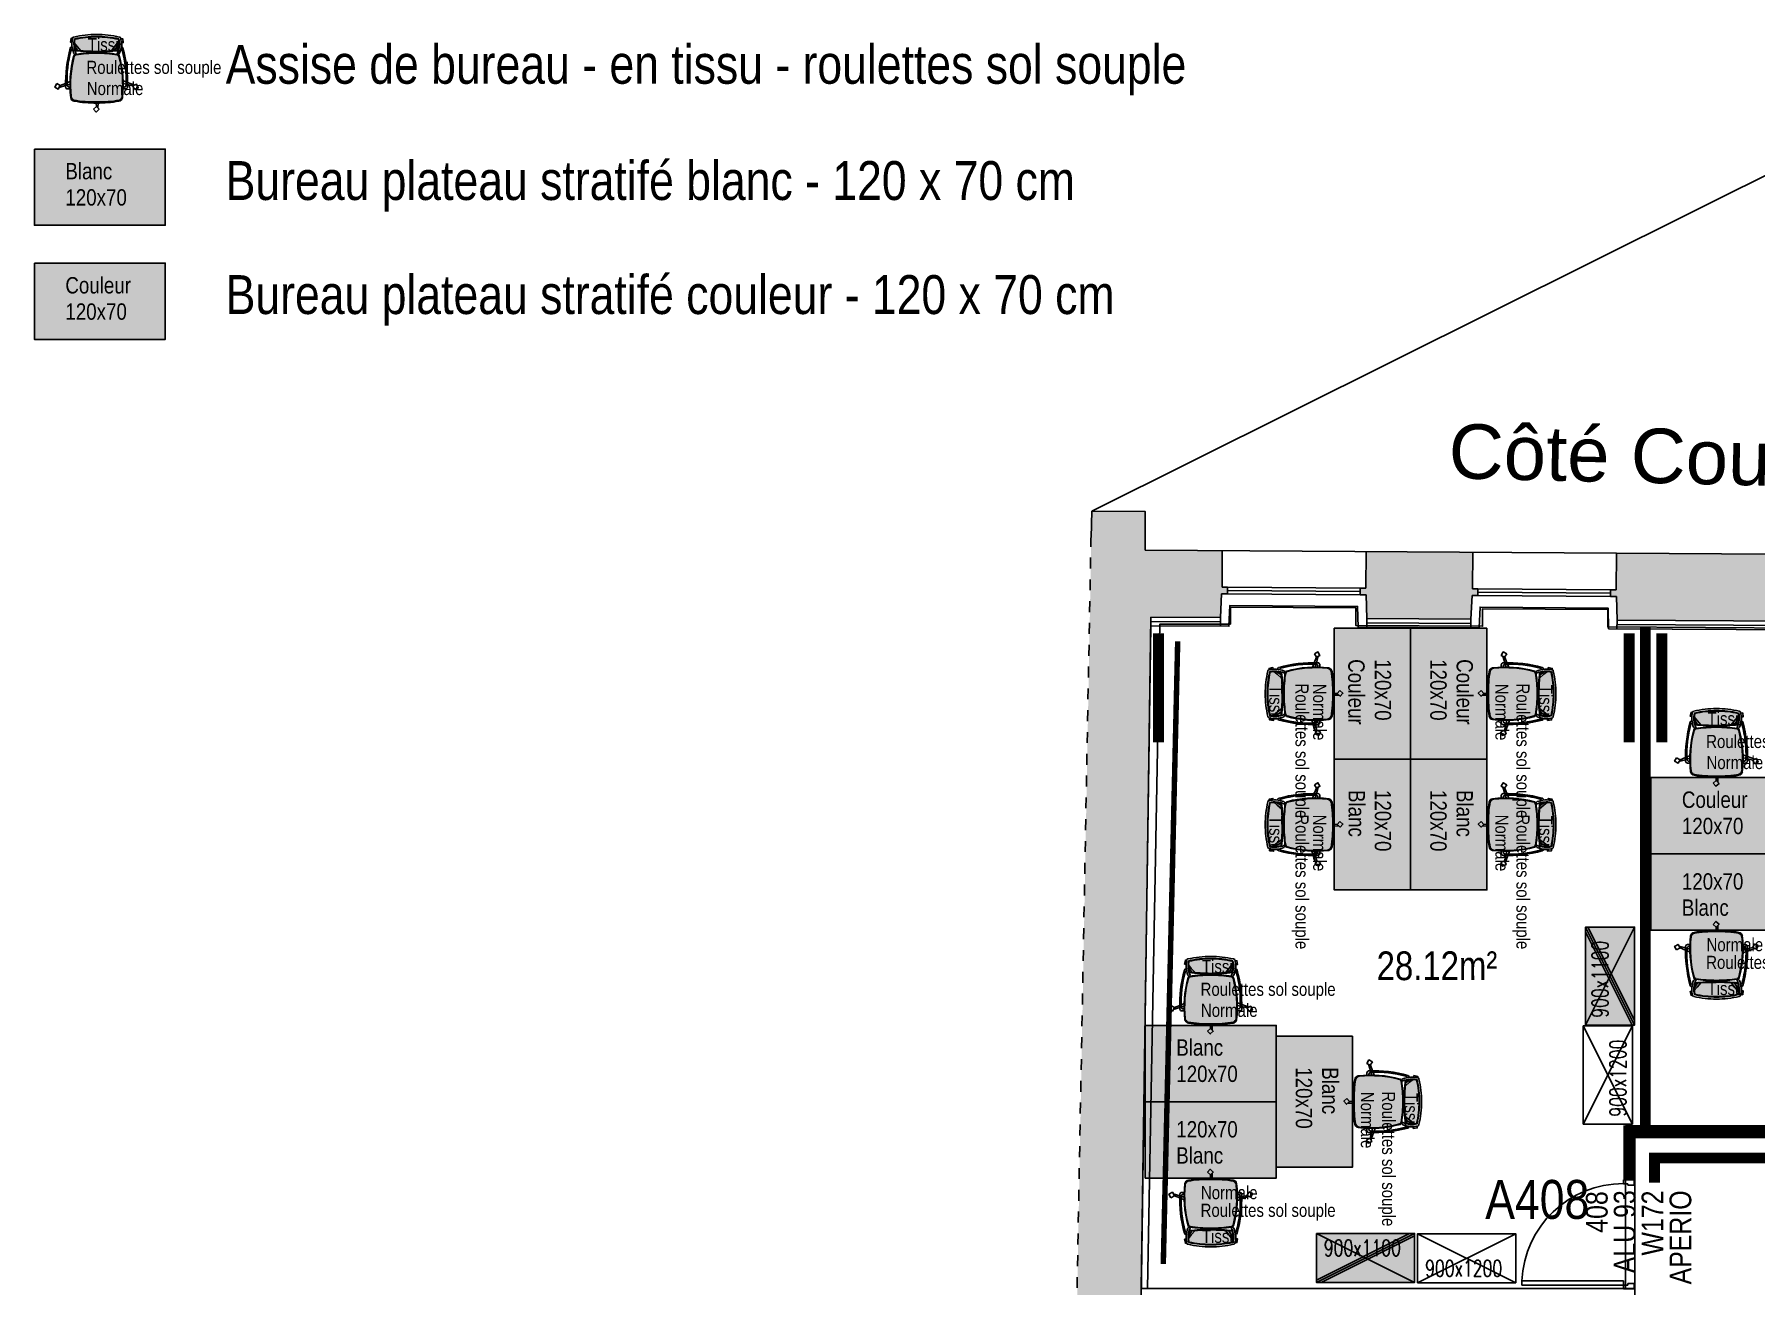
# Model space of a CAD drawing. Extents: x -27 to 25.3, y -8.5 to 57.5.
# Drawn here: x -25.82 to -10.04, y 7.12 to 18.59 of the extents above; entities that cross this region are included whole.
import ezdxf
from ezdxf.enums import TextEntityAlignment as Align

# ---------------------------------------------------------------- set-up
doc = ezdxf.new("R2010")
doc.units = 0
doc.header["$LTSCALE"] = 0.002
doc.linetypes.add('CACHE', pattern=[0.375, 0.25, -0.125])
doc.linetypes.add('HIDDEN', pattern=[9.525, 6.35, -3.175])
for name, color, linetype in [('01-FAC_CHASSIS', 4, 'Continuous'), ('01-STR_MACONNERIE_HACH', 252, 'Continuous'), ('02-ISOLATION', 6, 'ISOLATION'), ('A-Etiq_Mob', 7, 'Continuous'), ('A-Etiquettes', 7, 'Continuous'), ('A-legende', 7, 'Continuous'), ('A-mobilier', 252, 'Continuous'), ('A-MobilierAQ', 7, 'Continuous'), ('A-num pièce', 1, 'Continuous')]:
    doc.layers.add(name, color=color, linetype=linetype)
for name, color, linetype, true_color in [('A-cote', 7, 'Continuous', 0x425746), ('A-MOQUETTE', 7, 'Continuous', 0xd6e1ff), ('A-signalétique', 7, 'Continuous', 0x666666), ('A-vitré', 7, 'Continuous', 0x61becc), ('couleur siege', 1, 'Continuous', 0xff0000)]:
    doc.layers.add(name, color=color, linetype=linetype, true_color=true_color)
doc.layers.add('A-portes', color=7, linetype='Continuous', lineweight=25)
doc.styles.add('ARIAL', font='arial.ttf')
doc.styles.add('ROMAND', font='romand__.ttf', dxfattribs={"width": 0.7})
doc.styles.get("Standard").update_dxf_attribs({"font": 'ARIALN.TTF'})
doc.linetypes.add('ISOLATION', pattern='A,0.00254,-2.54,[134,ltypeshp.shx,S=2.54,R=0,X=-2.54,Y=0],-5.08,[134,ltypeshp.shx,S=2.54,R=180,X=2.54,Y=0],-2.54', length=10.16254)

# ---------------------------------------------------------------- blocks, each defined once
blk = doc.blocks.new('chaise')
at = {"layer": 'A-mobilier', "ltscale": 0.1, "true_color": 0xc7c8ca}
h = blk.add_hatch(color=9, dxfattribs=at)
h.dxf.hatch_style = 1
h.paths.add_polyline_path([(0.272, 0.456, 0.30076), (0.236, 0.489, 0.043342), (0.008, 0.509, 0.043342), (-0.219, 0.489, 0.300759), (-0.255, 0.456, 0.09791), (-0.223, 0.027, 0.292085), (-0.207, 0.013, 0.040929), (0.008, -0.005, 0.040929), (0.223, 0.013, 0.292085), (0.239, 0.027, 0.09791)])
h.paths.add_polyline_path([(0.159, -0.024, 0.015765), (0.008, -0.018, 0.016739), (-0.152, -0.025), (-0.19, -0.069), (-0.218, -0.103, 0.040824), (-0.213, -0.142, 0.054873), (0.008, -0.167, 0.054873), (0.23, -0.142, 0.02252), (0.233, -0.121), (0.219, -0.101)])
h.paths.add_polyline_path([(0.191, -0.026, 0.003373), (0.159, -0.024), (0.219, -0.101), (0.233, -0.121, 0.02535), (0.235, -0.097)])
h.paths.add_polyline_path([(0.226, -0.03, 0.0036), (0.191, -0.026), (0.235, -0.097, 0.0714)])
h.paths.add_polyline_path([(-0.152, -0.025, 0.003505), (-0.185, -0.027), (-0.196, -0.043), (-0.217, -0.075, 0.030269), (-0.218, -0.103), (-0.19, -0.069)])
h.paths.add_polyline_path([(-0.185, -0.027, 0.002494), (-0.209, -0.03, 0.048116), (-0.217, -0.075), (-0.196, -0.043)], flags=17)
at = {"layer": 'A-mobilier'}
for p, q in [((0.004, 0.509), (0.006, 0.543)), ((0.022, 0.558), (0.023, 0.509)), ((-0.262, 0.365), (-0.287, 0.365)), ((0.279, 0.365), (0.303, 0.365)), ((-0.374, 0.349), (-0.308, 0.33)), ((-0.308, 0.308), (-0.363, 0.33)), ((-0.292, 0.326), (-0.283, 0.323)), ((-0.263, 0.345), (-0.272, 0.345)), ((0.279, 0.345), (0.288, 0.345)), ((0.279, 0.31), (0.309, 0.317)), ((0.309, 0.293), (0.279, 0.282)), ((0.324, 0.32), (0.378, 0.334)), ((0.398, 0.325), (0.324, 0.298)), ((-0.242, -0.066), (-0.241, -0.066)), ((-0.19, -0.069), (-0.219, -0.105)), ((-0.217, -0.075), (-0.196, -0.043)), ((0.233, -0.121), (0.219, -0.101)), ((0.258, -0.066), (0.257, -0.066))]:
    blk.add_line(p, q, dxfattribs=at)
at = {"layer": 'A-mobilier', "linetype": 'HIDDEN'}
for p, q in [((-0.263, 0.29), (-0.293, 0.302)), ((-0.283, 0.323), (-0.263, 0.317)), ((-0.196, -0.043), (-0.185, -0.027)), ((-0.152, -0.025), (-0.19, -0.069)), ((0.219, -0.101), (0.159, -0.024)), ((0.191, -0.026), (0.235, -0.097))]:
    blk.add_line(p, q, dxfattribs=at)
at = {"layer": 'A-mobilier'}
for points in [[(-0.024, 0.57), (0.006, 0.543), (0.034, 0.572), (0.003, 0.6)], [(-0.398, 0.31), (-0.363, 0.331), (-0.383, 0.366), (-0.418, 0.345)], [(0.395, 0.371), (0.378, 0.334), (0.415, 0.317), (0.432, 0.354)]]:
    blk.add_lwpolyline(points, close=True, dxfattribs=at)
for points in [[(-0.243, -0.109), (-0.259, -0.113), (-0.25, -0.153), (-0.237, -0.15)], [(0.255, -0.145), (0.275, -0.147), (0.28, -0.107), (0.259, -0.105)]]:
    blk.add_lwpolyline(points, dxfattribs=at)
for centre, radius, start, end in [((-0.287, 0.345), 0.02, 90, 178.2197), ((0.845, 0.323), 1.108, 173.1278, 195.4958), ((0.845, 0.323), 1.103, 173.7387, 195.3268), ((-0.212, 0.445), 0.0447, 99.9272, 166.8835), ((-0.203, 0.434), 0.0495, 115.9014, 169.3298), ((-0.019, -0.687), 1.184, 88.7046, 100.0235), ((0.008, -0.811), 1.32, 90, 99.927), ((0.008, -0.811), 1.32, 80.073, 90), ((0.035, -0.687), 1.184, 79.9765, 91.2954), ((-0.829, 0.323), 1.103, 344.6732, 6.2613), ((0.228, 0.445), 0.0447, 13.1165, 80.0728), ((-0.829, 0.323), 1.108, 344.5042, 6.8722), ((0.219, 0.434), 0.0495, 10.6702, 64.0986), ((0.303, 0.345), 0.02, 1.7803, 90), ((1.039, 0.304), 1.347, 178.2197, 195.2822), ((0.842, 0.272), 1.135, 177.2781, 195.5028), ((-0.272, 0.325), 0.02, 90, 177.2781), ((-0.826, 0.272), 1.135, 344.4972, 2.7219), ((-1.023, 0.304), 1.347, 344.7178, 1.7803), ((0.288, 0.325), 0.02, 2.7219, 90), ((-0.207, -0.008), 0.02, 80.7555, 159.0187), ((-0.204, 0.032), 0.02, 195.4958, 260.6251), ((0.02, -0.095), 0.243, 156.8702, 192.2258), ((-0.2, 0.037), 0.02, 195.3268, 260.7665), ((0.008, 1.315), 1.32, 260.6251, 270), ((-0.186, -0.008), 0.02, 114.7785, 159.0187), ((0.008, 1.315), 1.315, 260.7665, 270), ((0.008, 1.315), 1.315, 270, 279.2335), ((0.008, 1.315), 1.32, 270, 279.3749), ((0.202, -0.008), 0.02, 20.9813, 65.2215), ((0.216, 0.037), 0.02, 279.2335, 344.6732), ((0.223, -0.008), 0.02, 20.9813, 99.2445), ((-0.003, -0.095), 0.243, 347.7742, 23.1298), ((0.22, 0.032), 0.02, 279.3749, 344.5042), ((-0.241, -0.046), 0.02, 195.2822, 270), ((-0.233, -0.026), 0.02, 195.5028, 252.7294), ((0.02, -0.095), 0.263, 159.0187, 193.9621), ((-0.22, -0.145), 0.02, 218.589, 257.0335), ((0.01, 0.853), 1.044, 257.0335, 269.9004), ((0.02, -0.095), 0.238, 164.1556, 191.4603), ((0.01, 0.853), 1.024, 257.1546, 269.8984), ((0.031, -2.412), 2.399, 90.5363, 95.8288), ((0.01, 0.853), 1.019, 257.3346, 269.8979), ((0.031, -2.412), 2.394, 90.5374, 95.7482), ((-0.014, -2.412), 2.399, 84.1712, 89.4637), ((-0.014, -2.412), 2.394, 84.2518, 89.4626), ((0.006, 0.853), 1.019, 270.1021, 282.6654), ((0.006, 0.853), 1.024, 270.1016, 282.8454), ((0.006, 0.853), 1.044, 270.0996, 282.9665), ((-0.003, -0.095), 0.238, 348.5397, 15.8444), ((0.236, -0.145), 0.02, 282.9665, 321.411), ((-0.003, -0.095), 0.263, 346.0379, 20.9813), ((0.249, -0.026), 0.02, 287.2706, 344.4972), ((0.257, -0.046), 0.02, 270, 344.7178)]:
    blk.add_arc(centre, radius, start, end, dxfattribs=at)
blk = doc.blocks.new('SiègeT1')
at = {"layer": 'couleur siege', "true_color": 0x8a6689}
for points in [[(-0.194, 0.224), (-0.077, 0.21), (0.039, 0.212), (0.155, 0.217), (0.198, 0.222), (0.203, 0.244), (0.204, 0.282), (0.201, 0.321), (0.123, 0.338), (0.039, 0.343), (-0.023, 0.345), (-0.098, 0.338), (-0.149, 0.331), (-0.196, 0.322), (-0.202, 0.3), (-0.201, 0.265)], [(-0.208, -0.236), (-0.225, -0.22), (-0.234, -0.197), (-0.236, -0.14), (-0.238, -0.076), (-0.234, -0.012), (-0.228, 0.045), (-0.218, 0.102), (-0.211, 0.132), (-0.201, 0.169), (-0.197, 0.177), (-0.184, 0.18), (-0.12, 0.188), (-0.049, 0.193), (0.009, 0.195), (0.077, 0.193), (0.132, 0.188), (0.169, 0.183), (0.191, 0.179), (0.199, 0.177), (0.204, 0.173), (0.207, 0.164), (0.219, 0.115), (0.231, 0.045), (0.237, -0.005), (0.241, -0.063), (0.241, -0.105), (0.24, -0.159), (0.236, -0.197), (0.235, -0.21), (0.229, -0.22), (0.222, -0.229), (0.213, -0.234), (0.207, -0.236), (0.175, -0.242), (0.114, -0.248), (0.051, -0.251), (-0.05, -0.252), (-0.126, -0.247), (-0.191, -0.238)]]:
    blk.add_hatch(color=8, dxfattribs=at).paths.add_polyline_path(points)
at = {"extrusion": (0, 0, -1), "xscale": 0.8999999999999986, "yscale": 0.8999999999999986, "zscale": -0.9, "rotation": 180}
blk.add_blockref('chaise', (0.005, 0.195), dxfattribs=at)
at = {"layer": 'A-Etiq_Mob', "style": 'ROMAND', "width": 0.7}
for tag, p in [('FINITION', (-0.079, 0.177)), ('PIETEMENT', (-0.091, -0.031)), ('ASSISE', (-0.088, -0.224)), ('COULEUR', (-0.104, -0.424))]:
    blk.add_attdef(tag, p, '', height=0.15, dxfattribs=at)
blk = doc.blocks.new('Poste127Couleur')
at = {"transparency": 33554582}
h = blk.add_hatch(color=256, dxfattribs=at)
h.dxf.hatch_style = 1
h.set_gradient(color1=(169, 83, 160), color2=(255, 246, 230), tint=1, name='CURVED')
h.paths.add_polyline_path([(0, 0.703), (0, 0.003), (1.2, 0.003), (1.2, 0.703)])
blk.add_lwpolyline([(0, 0.7), (0, 0), (1.2, 0), (1.2, 0.7)], close=True)
at = {"layer": 'A-Etiq_Mob'}
for tag, p in [('STRATIFIE', (0.284, 0.421)), ('DIM', (0.284, 0.18))]:
    blk.add_attdef(tag, p, '', height=0.15, dxfattribs=at)
blk = doc.blocks.new('Poste127')
at = {"transparency": 33554582}
h = blk.add_hatch(color=256, dxfattribs=at)
h.dxf.hatch_style = 1
h.set_gradient(color1=(199, 200, 202), color2=(255, 246, 230), tint=1, name='CURVED')
h.paths.add_polyline_path([(0, 0.7), (0, 0), (1.2, 0), (1.2, 0.7)])
blk.add_lwpolyline([(0, 0.7), (0, 0), (1.2, 0), (1.2, 0.7)], close=True)
at = {"layer": 'A-Etiq_Mob'}
for tag, p in [('FINITION', (0.284, 0.421)), ('DIM', (0.284, 0.18))]:
    blk.add_attdef(tag, p, '', height=0.15, dxfattribs=at)
blk = doc.blocks.new('Xref-R4-2018-11')
at = {"layer": '01-STR_MACONNERIE_HACH'}
h = blk.add_hatch(color=256, dxfattribs=at)
h.dxf.hatch_style = 1
h.paths.add_polyline_path([(-9.911, 6.976), (-10.889, 6.982), (-10.892, 6.647), (-10.942, 6.647), (-10.942, 6.587), (-10.889, 6.587), (-10.883, 6.369), (-9.928, 6.363), (-9.917, 6.58), (-9.864, 6.58), (-9.864, 6.64), (-9.914, 6.64)])
h.paths.add_polyline_path([(-6.969, 6.957), (-8.594, 6.968), (-8.596, 6.632), (-8.646, 6.632), (-8.646, 6.572), (-8.593, 6.572), (-8.587, 6.354), (-6.985, 6.344), (-6.975, 6.562), (-6.922, 6.561), (-6.921, 6.621), (-6.971, 6.622)])
h.paths.add_polyline_path([(-3.95, 6.602), (-4, 6.603), (-3.998, 6.938), (-5.652, 6.949), (-5.654, 6.613), (-5.704, 6.614), (-5.704, 6.554), (-5.651, 6.553), (-5.645, 6.336), (-4.014, 6.325), (-4.004, 6.543), (-3.951, 6.542)])
h.paths.add_polyline_path([(-1.691, 6.924), (-2.68, 6.93), (-2.682, 6.594), (-2.732, 6.595), (-2.733, 6.535), (-2.68, 6.534), (-2.674, 6.317), (-1.707, 6.31), (-1.697, 6.528), (-1.643, 6.528), (-1.643, 6.588), (-1.693, 6.588)])
h.paths.add_polyline_path([(1.238, 6.563), (1.288, 6.563), (1.288, 6.623), (1.238, 6.623), (1.24, 6.905), (-0.373, 6.915), (-0.375, 6.579), (-0.425, 6.58), (-0.426, 6.52), (-0.373, 6.519), (-0.366, 6.302), (1.235, 6.292)])
h.paths.add_polyline_path([(6.488, 4.63), (6.352, 4.805), (6.427, 4.863), (6.39, 4.91), (6.351, 4.88), (6.212, 5.059), (5.329, 4.375), (5.218, 4.388), (5.061, 3.805), (5.013, 3.818), (4.982, 3.702), (5.212, 3.64)])
h.paths.add_polyline_path([(9.178, 7.531), (8.628, 7.127), (8.722, 7.005), (7.618, 6.149), (7.757, 5.969), (7.717, 5.939), (7.754, 5.891), (7.8, 5.927), (7.936, 5.751), (8.909, 6.505), (16.927, -4.199), (16.213, -4.735), (16.362, -4.934), (16.307, -4.976), (16.343, -5.024), (16.383, -4.994), (16.518, -5.174), (16.784, -4.974), (17.927, -4.119)])
h.paths.add_polyline_path([(15.57, -5.886), (15.434, -5.706), (15.474, -5.676), (15.438, -5.628), (15.383, -5.67), (15.233, -5.471), (14.099, -6.323), (14.249, -6.522), (14.193, -6.564), (14.229, -6.612), (14.269, -6.582), (14.404, -6.761)])
h.paths.add_polyline_path([(13.321, -7.294), (13.361, -7.264), (13.325, -7.216), (13.269, -7.258), (13.119, -7.058), (12.041, -7.868), (12.19, -8.068), (12.135, -8.109), (12.171, -8.157), (12.224, -8.118), (12.359, -8.297), (13.456, -7.473)])
h.paths.add_polyline_path([(11.385, -9.029), (11.25, -8.849), (11.302, -8.81), (11.266, -8.762), (11.211, -8.803), (11.061, -8.604), (10.07, -9.349), (10.219, -9.548), (10.164, -9.59), (10.2, -9.638), (10.24, -9.608), (10.375, -9.787)])
h.paths.add_polyline_path([(9.427, -10.499), (9.291, -10.32), (9.331, -10.29), (9.295, -10.242), (9.24, -10.284), (9.09, -10.084), (8.122, -10.811), (8.272, -11.01), (8.216, -11.052), (8.252, -11.1), (8.292, -11.07), (8.428, -11.25)])
h.paths.add_polyline_path([(7.479, -11.962), (7.344, -11.782), (7.384, -11.752), (7.348, -11.704), (7.292, -11.746), (7.143, -11.547), (6.276, -12.198), (6.425, -12.397), (6.37, -12.439), (6.406, -12.487), (6.431, -12.468), (6.566, -12.647)])
h.paths.add_polyline_path([(5.647, -13.338), (5.512, -13.158), (5.537, -13.139), (5.501, -13.091), (5.446, -13.133), (5.296, -12.934), (5.139, -13.052), (4.5, -13.044), (4.482, -13.295), (4.44, -13.295), (4.439, -13.355), (4.489, -13.355), (4.486, -13.602), (5.282, -13.612)])
h.paths.add_polyline_path([(3.319, -13.34), (3.369, -13.341), (3.369, -13.281), (3.327, -13.281), (3.315, -13.029), (2.431, -13.017), (2.413, -13.269), (2.354, -13.268), (2.353, -13.328), (2.403, -13.329), (2.4, -13.576), (3.315, -13.587)])
h.paths.add_polyline_path([(1.246, -13.002), (-0.66, -12.978), (-0.663, -13.168), (-0.734, -13.167), (-0.735, -13.227), (-0.685, -13.227), (-0.689, -13.536), (1.263, -13.561), (1.266, -13.314), (1.316, -13.315), (1.317, -13.255), (1.258, -13.254)])
h.paths.add_polyline_path([(-2.02, -12.96), (-2.986, -12.948), (-2.989, -13.138), (-3.06, -13.137), (-3.061, -13.197), (-3.011, -13.198), (-3.015, -13.506), (-2.006, -13.519), (-2.002, -13.211), (-1.952, -13.211), (-1.951, -13.151), (-2.022, -13.15)])
h.paths.add_polyline_path([(-4.277, -13.122), (-4.348, -13.121), (-4.346, -12.931), (-5.963, -12.91), (-5.965, -13.065), (-6.036, -13.064), (-6.036, -13.124), (-5.987, -13.124), (-5.991, -13.468), (-4.331, -13.49), (-4.328, -13.181), (-4.278, -13.182)])
h.paths.add_polyline_path([(-7.304, -13.109), (-7.254, -13.109), (-7.253, -13.05), (-7.324, -13.048), (-7.322, -12.893), (-8.94, -12.872), (-8.942, -13.024), (-9.012, -13.023), (-9.013, -13.083), (-8.963, -13.084), (-8.968, -13.431), (-7.308, -13.452)])
h.paths.add_polyline_path([(-10.28, -13.067), (-10.23, -13.068), (-10.229, -13.008), (-10.301, -13.007), (-10.299, -12.855), (-11.246, -12.843), (-11.248, -13.025), (-11.319, -13.024), (-11.32, -13.084), (-11.27, -13.084), (-11.274, -13.401), (-10.285, -13.414)])
h.paths.add_polyline_path([(4.039, 4.878), (3.468, 4.475), (3.787, 4.023), (4.142, 3.928), (4.172, 4.039), (4.125, 4.057), (4.261, 4.563)])
edge = h.paths.add_edge_path()
edge.add_line((2.598, 5.71), (3.17, 6.112))
edge.add_line((3.17, 6.112), (3.014, 6.333))
edge.add_arc((1.824, 5.389), 1.519, 38.4418, 84.1729)
edge.add_line((1.978, 6.9), (1.943, 6.9))
edge.add_line((1.943, 6.9), (1.942, 6.619))
edge.add_line((1.942, 6.619), (1.892, 6.619))
edge.add_line((1.892, 6.619), (1.891, 6.559))
edge.add_line((1.891, 6.559), (1.941, 6.559))
edge.add_line((1.941, 6.559), (1.939, 6.287))
edge.add_line((1.939, 6.287), (2.193, 6.286))
edge.add_line((2.193, 6.286), (2.598, 5.71))
h.paths.add_polyline_path([(-13.017, -4.406), (-13.535, -4.406), (-13.535, -3.406), (-13.003, -3.406), (-12.862, 6.382), (-12.223, 6.378), (-12.213, 6.595), (-12.16, 6.595), (-12.159, 6.655), (-12.209, 6.655), (-12.207, 6.991), (-12.915, 6.995), (-12.913, 7.35), (-13.403, 7.353), (-13.408, 7.111), (-13.79, -13.369), (-12.591, -13.384), (-12.587, -13.068), (-12.537, -13.068), (-12.536, -13.008), (-12.607, -13.007), (-12.605, -12.825), (-13.138, -12.819)])
h.paths.add_polyline_path([(-13.535, -4.406), (-13.535, -3.406)], flags=16)
for p, q in [((-13.403, 7.353), (-4.955, 11.567)), ((-12.213, 6.595), (-12.223, 6.378)), ((-12.16, 6.595), (-12.213, 6.595)), ((-10.889, 6.587), (-10.942, 6.587)), ((-10.883, 6.369), (-10.889, 6.587)), ((-9.917, 6.58), (-9.928, 6.363)), ((-9.864, 6.58), (-9.917, 6.58)), ((-8.593, 6.572), (-8.646, 6.572)), ((-8.587, 6.354), (-8.593, 6.572)), ((-13.138, -12.819), (-12.862, 6.382))]:
    blk.add_line(p, q)
at = {"linetype": 'CACHE', "ltscale": 0.1}
blk.add_line((-13.79, -13.369), (-13.411, 7.11), dxfattribs=at)
for points in [[(-13.408, 7.111), (-13.403, 7.353), (-12.913, 7.35), (-12.915, 6.995)], [(-12.915, 6.995), (1.978, 6.9)], [(-12.207, 6.991), (-12.209, 6.655)], [(-10.889, 6.982), (-10.892, 6.647)], [(-9.911, 6.976), (-9.914, 6.64)], [(-8.594, 6.968), (-8.596, 6.632)], [(-12.159, 6.655), (-12.209, 6.655)], [(-12.159, 6.655), (-12.16, 6.595)], [(-10.892, 6.647), (-10.942, 6.647)], [(-10.942, 6.647), (-10.942, 6.587)], [(-9.864, 6.64), (-9.914, 6.64)], [(-9.864, 6.64), (-9.864, 6.58)], [(-8.596, 6.632), (-8.646, 6.632)], [(-8.646, 6.632), (-8.646, 6.572)], [(-12.862, 6.382), (-12.223, 6.378)], [(-10.883, 6.369), (-9.928, 6.363)], [(-8.587, 6.354), (-6.985, 6.344)]]:
    blk.add_lwpolyline(points)
at = {"layer": '01-FAC_CHASSIS', "linetype": 'Continuous'}
for p, q in [((-10.942, 6.617), (-12.16, 6.625)), ((-8.646, 6.602), (-9.864, 6.61))]:
    blk.add_line(p, q, dxfattribs=at)
at = {"layer": '01-FAC_CHASSIS'}
for points in [[(-12.159, 6.655), (-10.942, 6.647)], [(-9.864, 6.64), (-8.646, 6.632)], [(-10.942, 6.587), (-12.16, 6.595)], [(-8.646, 6.572), (-9.864, 6.58)]]:
    blk.add_lwpolyline(points, dxfattribs=at)
at = {"layer": '02-ISOLATION'}
blk.add_lwpolyline([(-12.863, 6.302), (-12.147, 6.297), (-12.138, 6.487), (-10.966, 6.48), (-10.961, 6.29), (-9.851, 6.283), (-9.842, 6.473), (-8.67, 6.465), (-8.665, 6.275), (-6.909, 6.264)], dxfattribs=at)
at = {"layer": '02-ISOLATION', "linetype": 'ISOLATION', "ltscale": 0.004}
for points in [[(-12.863, 6.342), (-12.224, 6.338)], [(-10.883, 6.329), (-9.928, 6.323)], [(-8.587, 6.314), (-6.986, 6.304)]]:
    blk.add_lwpolyline(points, dxfattribs=at)
at = {"layer": '02-ISOLATION', "linetype": 'Continuous'}
for points in [[(-12.223, 6.378), (-12.224, 6.298)], [(-10.883, 6.369), (-10.883, 6.289)], [(-9.928, 6.363), (-9.928, 6.283)], [(-8.587, 6.354), (-8.588, 6.274)]]:
    blk.add_lwpolyline(points, dxfattribs=at)
at = {"style": 'ARIAL'}
blk.add_text('Côté Cour', height=0.5, rotation=358.6472, dxfattribs=at).set_placement((-10.136, 7.656))
blk = doc.blocks.new('armoire90Réhausse')
at = {"true_color": 0xfdedc9}
h = blk.add_hatch(color=254, dxfattribs=at)
h.dxf.hatch_style = 1
h.paths.add_polyline_path([(0, 0.45), (0, 0), (0.9, 0), (0.9, 0.45)])
blk.add_lwpolyline([(0, 0.45), (0, 0), (0.9, 0), (0.9, 0.45)], close=True)
for points in [[(0.9, 0), (0, 0.45)], [(0.9, 0.45), (0, 0)], [(0.855, 0.45), (0, 0.022)], [(0.9, 0.428), (0.045, 0)]]:
    blk.add_lwpolyline(points)
at = {"layer": 'A-Etiq_Mob', "style": 'ROMAND', "width": 0.7}
for tag, p in [('DIMENSION', (0.068, 0.242)), ('FINITION', (0.068, 0.001)), ('PORTES', (0.068, -0.239))]:
    blk.add_attdef(tag, p, '', height=0.15, dxfattribs=at)
blk = doc.blocks.new('armoire90')
blk.add_lwpolyline([(0, 0.45), (0, 0), (0.9, 0), (0.9, 0.45)], close=True)
for points in [[(0.9, 0), (0, 0.45)], [(0.9, 0.45), (0, 0)]]:
    blk.add_lwpolyline(points)
at = {"layer": 'A-Etiq_Mob', "style": 'ROMAND', "width": 0.7}
for tag, p in [('DIMENSION', (0.068, 0.242)), ('FINITION', (0.068, 0.001)), ('PORTES', (0.068, -0.239))]:
    blk.add_attdef(tag, p, '', height=0.15, dxfattribs=at)
blk = doc.blocks.new('P_93100')
for p, q in [((0.425, 0.93), (0.465, 0.93)), ((0.425, 0), (0.425, 0.93)), ((0.465, 0), (0.465, 0.93)), ((-0.5, -0.1), (-0.5, 0)), ((-0.5, 0), (-0.465, 0)), ((-0.465, 0), (-0.465, -0.04)), ((0.425, 0), (0.465, 0)), ((0.465, 0), (0.465, -0.04)), ((0.5, 0), (0.465, 0)), ((0.5, -0.1), (0.5, 0)), ((-0.45, -0.1), (-0.5, -0.1)), ((-0.465, -0.04), (-0.45, -0.04)), ((-0.45, -0.04), (-0.45, -0.1)), ((0.465, -0.04), (0.45, -0.04)), ((0.45, -0.04), (0.45, -0.1)), ((0.45, -0.1), (0.5, -0.1))]:
    blk.add_line(p, q)
blk.add_arc((0.465, 0), 0.931, 92.4628, 180)

msp = doc.modelspace()

# ---------------------------------------------------------------- linework, layer by layer
at = {"ltscale": 0.01}
msp.add_lwpolyline([(-9.634, 13.133), (-11.389, 13.144), (-11.395, 13.334), (-12.567, 13.342), (-12.576, 13.152), (-13.685, 13.159), (-13.691, 13.349), (-14.862, 13.356), (-14.872, 13.166), (-15.587, 13.171), (-15.675, 7.092), (-11.147, 7.092), (-11.147, 0.518), (-15.753, 0.518), (-15.861, -5.909), (-1.402, -6.054)], dxfattribs=at)
at = {"layer": 'A-Etiquettes', "color": 1, "true_color": 0xff0000, "const_width": 0.1}
msp.add_lwpolyline([(-15.515, 13.103), (-15.515, 12.103)], dxfattribs=at)
at = {"layer": 'A-Etiquettes', "color": 82, "true_color": 0x4cdb0f, "const_width": 0.1}
for points in [[(-11.2, 13.103), (-11.2, 12.103)], [(-10.901, 13.103), (-10.901, 12.103)]]:
    msp.add_lwpolyline(points, dxfattribs=at)
at = {"layer": 'A-legende', "color": 205, "linetype": 'CACHE', "ltscale": 1000, "true_color": 0x8546b9, "const_width": 0.05}
msp.add_lwpolyline([(-15.472, 7.318), (-15.34, 13.028)], dxfattribs=at)
at = {"layer": 'A-MOQUETTE'}
msp.add_lwpolyline([(-9.604, 13.148), (-11.397, 13.16), (-11.396, 13.32), (-12.545, 13.327), (-12.544, 13.167), (-13.707, 13.175), (-13.706, 13.335), (-14.856, 13.342), (-14.856, 13.186), (-15.503, 13.186), (-15.618, 7.092), (-11.233, 7.092), (-11.233, 8.586), (-1.707, 8.586)], dxfattribs=at)
at = {"layer": 'A-signalétique', "color": 1, "linetype": 'CACHE', "ltscale": 2000, "true_color": 0xff0000, "const_width": 0.1}
msp.add_lwpolyline([(-10.969, 8.063), (-10.969, 8.29), (-1.473, 8.29)], dxfattribs=at)
at = {"layer": 'A-vitré', "const_width": 0.1}
for points in [[(-11.052, 13.153), (-11.052, 8.525)], [(-11.203, 8.092), (-11.203, 8.588)], [(-11.002, 8.537), (-11.184, 8.537)], [(-8.511, 8.537), (-11.002, 8.537)]]:
    msp.add_lwpolyline(points, dxfattribs=at)
at = {"layer": 'Defpoints', "color": 63, "true_color": 0xa6c487}
msp.add_lwpolyline([(1.014, 10.823), (-0.57, 13.098), (-1.597, 13.074), (-1.597, 8.477), (-11.147, 8.494), (-11.153, -0.85), (3.12, -0.845), (7.117, 2.152), (2.398, 8.488), (2.398, 8.488), (2.434, 10.441)], close=True, dxfattribs=at)
at = {"layer": 'Defpoints', "ltscale": 0.01}
msp.add_lwpolyline([(-1.597, 13.074), (-1.597, 8.477), (-11.147, 8.477), (-11.151, -0.894), (3.12, -0.845), (7.117, 2.152), (2.398, 8.488), (2.408, 10.448), (1.014, 10.823), (-0.573, 13.075), (-1.597, 13.074)], dxfattribs=at)

# ---------------------------------------------------------------- block references
at = {"ltscale": 0.01}
msp.add_blockref('Xref-R4-2018-11', (-2.724, 6.869), dxfattribs=at)
at = {"layer": 'A-mobilier'}
ref = msp.add_blockref('SiègeT1', (-25.255, 18.228), dxfattribs=at)
ref.add_attrib('FINITION', 'Tissu', dxfattribs={"layer": 'A-Etiq_Mob', "height": 0.12}).set_placement((-25.334, 18.405), align=Align.BOTTOM_LEFT)
ref.add_attrib('ASSISE', 'Normale', dxfattribs={"layer": 'A-Etiq_Mob', "height": 0.12}).set_placement((-25.343, 18.003), align=Align.BOTTOM_LEFT)
ref.add_attrib('PIETEMENT', 'Roulettes sol souple', dxfattribs={"layer": 'A-Etiq_Mob', "height": 0.12}).set_placement((-25.346, 18.197), align=Align.BOTTOM_LEFT)
at = {"layer": 'A-mobilier', "ltscale": 0.1}
ref = msp.add_blockref('Poste127', (-25.823, 16.844), dxfattribs=at)
ref.add_attrib('STRATIFIE', 'Blanc', (-25.539, 17.266), dxfattribs={"layer": 'A-Etiq_Mob', "ltscale": 0.1, "height": 0.15})
ref.add_attrib('DIM', '120x70', (-25.539, 17.025), dxfattribs={"layer": 'A-Etiq_Mob', "ltscale": 0.1, "height": 0.15})
for p in [(-25.823, 15.798), (-11.001, 11.08)]:
    msp.add_blockref('Poste127Couleur', p, dxfattribs=at).add_auto_attribs({'STRATIFIE': 'Couleur', 'DIM': '120x70'})
ref = msp.add_blockref('Poste127Couleur', (-13.204, 13.149), dxfattribs=dict(at, xscale=-1, rotation=90))
ref.add_attrib('STRATIFIE', 'Couleur', (-13.776, 12.865), dxfattribs={"layer": 'A-Etiq_Mob', "ltscale": 0.1, "height": 0.15, "rotation": 270})
ref.add_attrib('DIM', '120x70', (-13.533, 12.865), dxfattribs={"layer": 'A-Etiq_Mob', "ltscale": 0.1, "height": 0.15, "rotation": 270})
at = {"layer": 'A-mobilier', "ltscale": 0.1, "rotation": 270}
msp.add_blockref('Poste127Couleur', (-13.204, 13.149), dxfattribs=at).add_auto_attribs({'STRATIFIE': 'Couleur', 'DIM': '120x70'})
at = {"layer": 'A-mobilier'}
ref = msp.add_blockref('SiègeT1', (-14.17, 12.55), dxfattribs=dict(at, xscale=-1, rotation=90))
ref.add_attrib('FINITION', 'Tissu', dxfattribs={"layer": 'A-Etiq_Mob', "height": 0.12, "rotation": 270}).set_placement((-14.536, 12.63), align=Align.BOTTOM_LEFT)
ref.add_attrib('ASSISE', 'Normale', dxfattribs={"layer": 'A-Etiq_Mob', "height": 0.12, "rotation": 270}).set_placement((-14.134, 12.639), align=Align.BOTTOM_LEFT)
ref.add_attrib('PIETEMENT', 'Roulettes sol souple', dxfattribs={"layer": 'A-Etiq_Mob', "height": 0.12, "rotation": 270}).set_placement((-14.296, 12.642), align=Align.BOTTOM_LEFT)
ref = msp.add_blockref('SiègeT1', (-12.239, 12.55), dxfattribs=dict(at, rotation=270))
ref.add_attrib('FINITION', 'Tissu', dxfattribs={"layer": 'A-Etiq_Mob', "height": 0.12, "rotation": 270}).set_placement((-12.061, 12.63), align=Align.BOTTOM_LEFT)
ref.add_attrib('ASSISE', 'Normale', dxfattribs={"layer": 'A-Etiq_Mob', "height": 0.12, "rotation": 270}).set_placement((-12.463, 12.639), align=Align.BOTTOM_LEFT)
ref.add_attrib('PIETEMENT', 'Roulettes sol souple', dxfattribs={"layer": 'A-Etiq_Mob', "height": 0.12, "rotation": 270}).set_placement((-12.27, 12.642), align=Align.BOTTOM_LEFT)
ref = msp.add_blockref('SiègeT1', (-10.402, 12.045), dxfattribs=at)
ref.add_attrib('FINITION', 'Tissu', dxfattribs={"layer": 'A-Etiq_Mob', "height": 0.12}).set_placement((-10.482, 12.223), align=Align.BOTTOM_LEFT)
ref.add_attrib('ASSISE', 'Normale', dxfattribs={"layer": 'A-Etiq_Mob', "height": 0.12}).set_placement((-10.491, 11.821), align=Align.BOTTOM_LEFT)
ref.add_attrib('PIETEMENT', 'Roulettes sol souple', dxfattribs={"layer": 'A-Etiq_Mob', "height": 0.12}).set_placement((-10.494, 12.014), align=Align.BOTTOM_LEFT)
at = {"layer": 'A-mobilier', "ltscale": 0.1}
ref = msp.add_blockref('Poste127', (-13.204, 11.949), dxfattribs=dict(at, xscale=-1, rotation=90))
ref.add_attrib('STRATIFIE', 'Blanc', (-13.773, 11.665), dxfattribs={"layer": 'A-Etiq_Mob', "ltscale": 0.1, "height": 0.15, "rotation": 270})
ref.add_attrib('DIM', '120x70', (-13.533, 11.665), dxfattribs={"layer": 'A-Etiq_Mob', "ltscale": 0.1, "height": 0.15, "rotation": 270})
ref = msp.add_blockref('Poste127', (-13.204, 11.949), dxfattribs=dict(at, rotation=270))
ref.add_attrib('STRATIFIE', 'Blanc', (-12.783, 11.665), dxfattribs={"layer": 'A-Etiq_Mob', "ltscale": 0.1, "height": 0.15, "rotation": 270})
ref.add_attrib('DIM', '120x70', (-13.024, 11.665), dxfattribs={"layer": 'A-Etiq_Mob', "ltscale": 0.1, "height": 0.15, "rotation": 270})
at = {"layer": 'A-mobilier'}
ref = msp.add_blockref('SiègeT1', (-14.17, 11.35), dxfattribs=dict(at, xscale=-1, rotation=90))
ref.add_attrib('FINITION', 'Tissu', dxfattribs={"layer": 'A-Etiq_Mob', "height": 0.12, "rotation": 270}).set_placement((-14.536, 11.43), align=Align.BOTTOM_LEFT)
ref.add_attrib('ASSISE', 'Normale', dxfattribs={"layer": 'A-Etiq_Mob', "height": 0.12, "rotation": 270}).set_placement((-14.134, 11.439), align=Align.BOTTOM_LEFT)
ref.add_attrib('PIETEMENT', 'Roulettes sol souple', dxfattribs={"layer": 'A-Etiq_Mob', "height": 0.12, "rotation": 270}).set_placement((-14.296, 11.442), align=Align.BOTTOM_LEFT)
ref = msp.add_blockref('SiègeT1', (-12.239, 11.35), dxfattribs=dict(at, rotation=270))
ref.add_attrib('FINITION', 'Tissu', dxfattribs={"layer": 'A-Etiq_Mob', "height": 0.12, "rotation": 270}).set_placement((-12.061, 11.43), align=Align.BOTTOM_LEFT)
ref.add_attrib('ASSISE', 'Normale', dxfattribs={"layer": 'A-Etiq_Mob', "height": 0.12, "rotation": 270}).set_placement((-12.463, 11.439), align=Align.BOTTOM_LEFT)
ref.add_attrib('PIETEMENT', 'Roulettes sol souple', dxfattribs={"layer": 'A-Etiq_Mob', "height": 0.12, "rotation": 270}).set_placement((-12.27, 11.442), align=Align.BOTTOM_LEFT)
at = {"layer": 'A-mobilier', "ltscale": 0.1}
ref = msp.add_blockref('Poste127', (-11.001, 11.08), dxfattribs=dict(at, xscale=-1, rotation=180))
ref.add_attrib('STRATIFIE', 'Blanc', (-10.717, 10.511), dxfattribs={"layer": 'A-Etiq_Mob', "ltscale": 0.1, "height": 0.15})
ref.add_attrib('DIM', '120x70', (-10.717, 10.751), dxfattribs={"layer": 'A-Etiq_Mob', "ltscale": 0.1, "height": 0.15})
at = {"layer": 'A-mobilier'}
ref = msp.add_blockref('SiègeT1', (-10.402, 10.114), dxfattribs=dict(at, xscale=-1, rotation=180))
ref.add_attrib('FINITION', 'Tissu', dxfattribs={"layer": 'A-Etiq_Mob', "height": 0.12}).set_placement((-10.482, 9.748), align=Align.BOTTOM_LEFT)
ref.add_attrib('ASSISE', 'Normale', dxfattribs={"layer": 'A-Etiq_Mob', "height": 0.12}).set_placement((-10.491, 10.15), align=Align.BOTTOM_LEFT)
ref.add_attrib('PIETEMENT', 'Roulettes sol souple', dxfattribs={"layer": 'A-Etiq_Mob', "height": 0.12}).set_placement((-10.494, 9.988), align=Align.BOTTOM_LEFT)
ref = msp.add_blockref('SiègeT1', (-15.039, 9.772), dxfattribs=at)
ref.add_attrib('FINITION', 'Tissu', dxfattribs={"layer": 'A-Etiq_Mob', "height": 0.12}).set_placement((-15.118, 9.95), align=Align.BOTTOM_LEFT)
ref.add_attrib('ASSISE', 'Normale', dxfattribs={"layer": 'A-Etiq_Mob', "height": 0.12}).set_placement((-15.127, 9.548), align=Align.BOTTOM_LEFT)
ref.add_attrib('PIETEMENT', 'Roulettes sol souple', dxfattribs={"layer": 'A-Etiq_Mob', "height": 0.12}).set_placement((-15.13, 9.741), align=Align.BOTTOM_LEFT)
at = {"layer": 'A-mobilier', "ltscale": 0.1}
ref = msp.add_blockref('Poste127', (-15.637, 8.806), dxfattribs=at)
ref.add_attrib('STRATIFIE', 'Blanc', (-15.353, 9.228), dxfattribs={"layer": 'A-Etiq_Mob', "ltscale": 0.1, "height": 0.15})
ref.add_attrib('DIM', '120x70', (-15.353, 8.987), dxfattribs={"layer": 'A-Etiq_Mob', "ltscale": 0.1, "height": 0.15})
ref = msp.add_blockref('Poste127', (-14.437, 9.406), dxfattribs=dict(at, rotation=270))
ref.add_attrib('STRATIFIE', 'Blanc', (-14.016, 9.122), dxfattribs={"layer": 'A-Etiq_Mob', "ltscale": 0.1, "height": 0.15, "rotation": 270})
ref.add_attrib('DIM', '120x70', (-14.257, 9.122), dxfattribs={"layer": 'A-Etiq_Mob', "ltscale": 0.1, "height": 0.15, "rotation": 270})
at = {"layer": 'A-mobilier'}
ref = msp.add_blockref('SiègeT1', (-13.471, 8.808), dxfattribs=dict(at, rotation=270))
ref.add_attrib('FINITION', 'Tissu', dxfattribs={"layer": 'A-Etiq_Mob', "height": 0.12, "rotation": 270}).set_placement((-13.294, 8.887), align=Align.BOTTOM_LEFT)
ref.add_attrib('ASSISE', 'Normale', dxfattribs={"layer": 'A-Etiq_Mob', "height": 0.12, "rotation": 270}).set_placement((-13.696, 8.897), align=Align.BOTTOM_LEFT)
ref.add_attrib('PIETEMENT', 'Roulettes sol souple', dxfattribs={"layer": 'A-Etiq_Mob', "height": 0.12, "rotation": 270}).set_placement((-13.502, 8.9), align=Align.BOTTOM_LEFT)
at = {"layer": 'A-mobilier', "ltscale": 0.1}
ref = msp.add_blockref('Poste127', (-15.637, 8.806), dxfattribs=dict(at, xscale=-1, rotation=180))
ref.add_attrib('STRATIFIE', 'Blanc', (-15.353, 8.238), dxfattribs={"layer": 'A-Etiq_Mob', "ltscale": 0.1, "height": 0.15})
ref.add_attrib('DIM', '120x70', (-15.353, 8.478), dxfattribs={"layer": 'A-Etiq_Mob', "ltscale": 0.1, "height": 0.15})
at = {"layer": 'A-mobilier'}
ref = msp.add_blockref('SiègeT1', (-15.039, 7.841), dxfattribs=dict(at, xscale=-1, rotation=180))
ref.add_attrib('FINITION', 'Tissu', dxfattribs={"layer": 'A-Etiq_Mob', "height": 0.12}).set_placement((-15.118, 7.475), align=Align.BOTTOM_LEFT)
ref.add_attrib('ASSISE', 'Normale', dxfattribs={"layer": 'A-Etiq_Mob', "height": 0.12}).set_placement((-15.127, 7.876), align=Align.BOTTOM_LEFT)
ref.add_attrib('PIETEMENT', 'Roulettes sol souple', dxfattribs={"layer": 'A-Etiq_Mob', "height": 0.12}).set_placement((-15.13, 7.714), align=Align.BOTTOM_LEFT)
at = {"layer": 'A-MobilierAQ', "ltscale": 0.1, "rotation": 90}
msp.add_blockref('armoire90Réhausse', (-11.15, 9.508), dxfattribs=at).add_auto_attribs({'DIMENSION': '900x1100'})
at = {"layer": 'A-MobilierAQ', "ltscale": 0.1}
ref = msp.add_blockref('armoire90', (-11.621, 8.601), dxfattribs=dict(at, xscale=-1, rotation=270))
ref.add_attrib('DIMENSION', '900x1200', (-11.229, 8.669), dxfattribs={"layer": 'A-Etiq_Mob', "ltscale": 0.1, "height": 0.15, "rotation": 90, "style": 'ROMAND', "width": 0.7})
msp.add_blockref('armoire90Réhausse', (-14.068, 7.148), dxfattribs=at).add_auto_attribs({'DIMENSION': '900x1100'})
ref = msp.add_blockref('armoire90', (-13.14, 7.595), dxfattribs=dict(at, xscale=-1, rotation=180))
ref.add_attrib('DIMENSION', '900x1200', (-13.071, 7.203), dxfattribs={"layer": 'A-Etiq_Mob', "ltscale": 0.1, "height": 0.15, "style": 'ROMAND', "width": 0.7})
at = {"layer": 'A-portes', "ltscale": 0.01}
ref = msp.add_blockref('P_93100', (-11.253, 7.589), dxfattribs=dict(at, xscale=-1, rotation=90))
ref.add_attrib('N°', '408', (-11.398, 7.604), dxfattribs={"layer": '0', "ltscale": 6, "height": 0.1992, "rotation": 90})
ref.add_attrib('NATURE/DIM', 'ALU 93', (-11.142, 7.233), dxfattribs={"layer": 'A-Etiquettes', "ltscale": 6, "height": 0.1992, "rotation": 90})
ref.add_attrib('FINITION', 'W172', (-10.887, 7.395), dxfattribs={"layer": 'A-Etiquettes', "ltscale": 6, "height": 0.1992, "rotation": 90})
ref.add_attrib('FERMETURE', 'APERIO', (-10.631, 7.13), dxfattribs={"layer": 'A-Etiquettes', "ltscale": 6, "height": 0.1992, "rotation": 90})

# ---------------------------------------------------------------- texts
at = {"layer": 'A-cote', "color": 30, "insert": (-13.516, 10.184), "char_height": 0.2633, "attachment_point": 1, "rotation": 0.0792}
msp.add_mtext_dynamic_manual_height_columns('28.12m²', width=1.21952, gutter_width=12.5, heights=[0], dxfattribs=at)
at = {"layer": 'A-mobilier', "ltscale": 0.1, "char_height": 0.3565, "attachment_point": 1}
for s, width, insert in [('Assise de bureau - en tissu - roulettes sol souple', 10.3762, (-24.069, 18.499)), ('Bureau plateau stratifé blanc - 120 x 70 cm ', 7.98684, (-24.069, 17.433)), ('Bureau plateau stratifé couleur - 120 x 70 cm ', 9.14568, (-24.069, 16.387))]:
    msp.add_mtext_dynamic_manual_height_columns(s, width=width, gutter_width=12.5, heights=[0], dxfattribs=dict(at, insert=insert))
at = {"layer": 'A-num pièce', "ltscale": 0.1, "insert": (-12.52, 8.088), "char_height": 0.3565, "attachment_point": 1}
msp.add_mtext_dynamic_manual_height_columns('A408', width=1.29845, gutter_width=12.5, heights=[0], dxfattribs=at)

doc.saveas('drawing.dxf')
